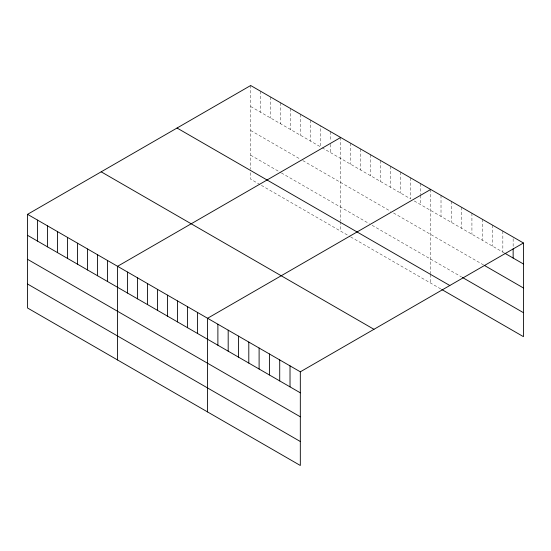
<?xml version="1.0" encoding="UTF-8"?>
<svg xmlns="http://www.w3.org/2000/svg" width="551" height="551" viewBox="0 0 551 551"><rect width="100%" height="100%" fill="white"/><g stroke="black" fill="none" stroke-linecap="round" stroke-linejoin="round"><path stroke-width="0.41" stroke-dasharray="2.75 2.07" d="M250.677 106.515L320.689 146.938L320.689 125.931M322.115 147.758L410.702 198.904L410.702 177.904M414.276 200.97L504.31 252.95M250.677 130.497L299.971 158.957M302.83 160.603L390.7 211.336M393.559 212.989L483.702 265.031M250.677 155.203L280.679 172.525M281.396 172.938L369.266 223.672M372.125 225.318L461.621 276.988M259.962 184.544L250.677 179.185L250.677 169.763M261.394 185.37L349.981 236.517M350.691 236.93L441.014 289.075M513.146 238.728L513.146 247.13M502.843 231.096L502.843 252.103M492.539 225.145L492.539 246.152M482.228 219.202L482.228 240.202M471.925 213.251L471.925 234.251M461.621 207.3L461.621 228.3M451.317 201.349L451.317 222.356M441.014 195.398L441.014 216.405M430.71 189.454L430.71 273.702M430.71 274.556L430.71 283.124M420.702 183.676L420.702 194.599M420.702 195.44L420.702 204.683M400.701 172.126L400.701 193.132M390.7 166.354L390.7 187.354M380.7 160.582L380.7 181.582M370.699 154.803L370.699 175.81M360.691 149.032L360.691 170.032M350.691 143.253L350.691 164.26M340.69 137.481L340.69 220.875M340.69 221.729L340.69 231.151M330.69 131.71L330.69 140.946M330.69 144.307L330.69 152.71M310.688 120.159L310.688 141.159M300.688 114.388L300.688 135.388M290.68 108.609L290.68 129.609M280.679 102.837L280.679 123.837M270.679 97.059L270.679 118.066M260.678 91.287L260.678 112.287M250.677 85.515L250.677 168.902"/><path stroke-width="0.83" d="M27.55 214.332L300.323 371.815L300.323 465.485L27.55 308.002L27.55 214.332L250.677 85.515L523.45 242.998L523.45 336.668L441.75 289.495M340.69 137.481L117.563 266.305L117.563 359.975M430.71 189.454L207.582 318.271L207.582 411.941M300.323 371.815L523.45 242.998M505.047 253.377L523.45 263.998M484.439 265.458L523.45 287.98M462.358 277.415L523.45 312.686M177.043 128.025L449.816 285.508M101.184 171.822L373.957 329.305M27.55 235.332L300.323 392.822M27.55 259.314L300.323 416.797M27.55 284.02L300.323 441.509M513.146 248.811L513.146 258.047M290.019 365.871L290.019 386.871M279.715 359.92L279.715 380.92M269.411 353.969L269.411 374.969M259.108 348.018L259.108 369.018M248.797 342.068L248.797 363.075M238.493 336.124L238.493 357.124M228.19 330.173L228.19 351.173M217.886 324.222L217.886 345.222M197.582 312.5L197.582 333.5M187.574 306.721L187.574 327.728M177.574 300.949L177.574 321.949M167.573 295.178L167.573 316.178M157.572 289.399L157.572 310.406M147.572 283.627L147.572 304.627M137.571 277.849L137.571 298.856M127.57 272.077L127.57 293.077M107.562 260.527L107.562 281.533M97.561 254.755L97.561 275.755M87.561 248.976L87.561 269.983M77.56 243.205L77.56 264.204M67.559 237.433L67.559 258.433M57.552 231.654L57.552 252.661M47.551 225.882L47.551 246.882M37.551 220.104L37.551 241.111"/></g></svg>
